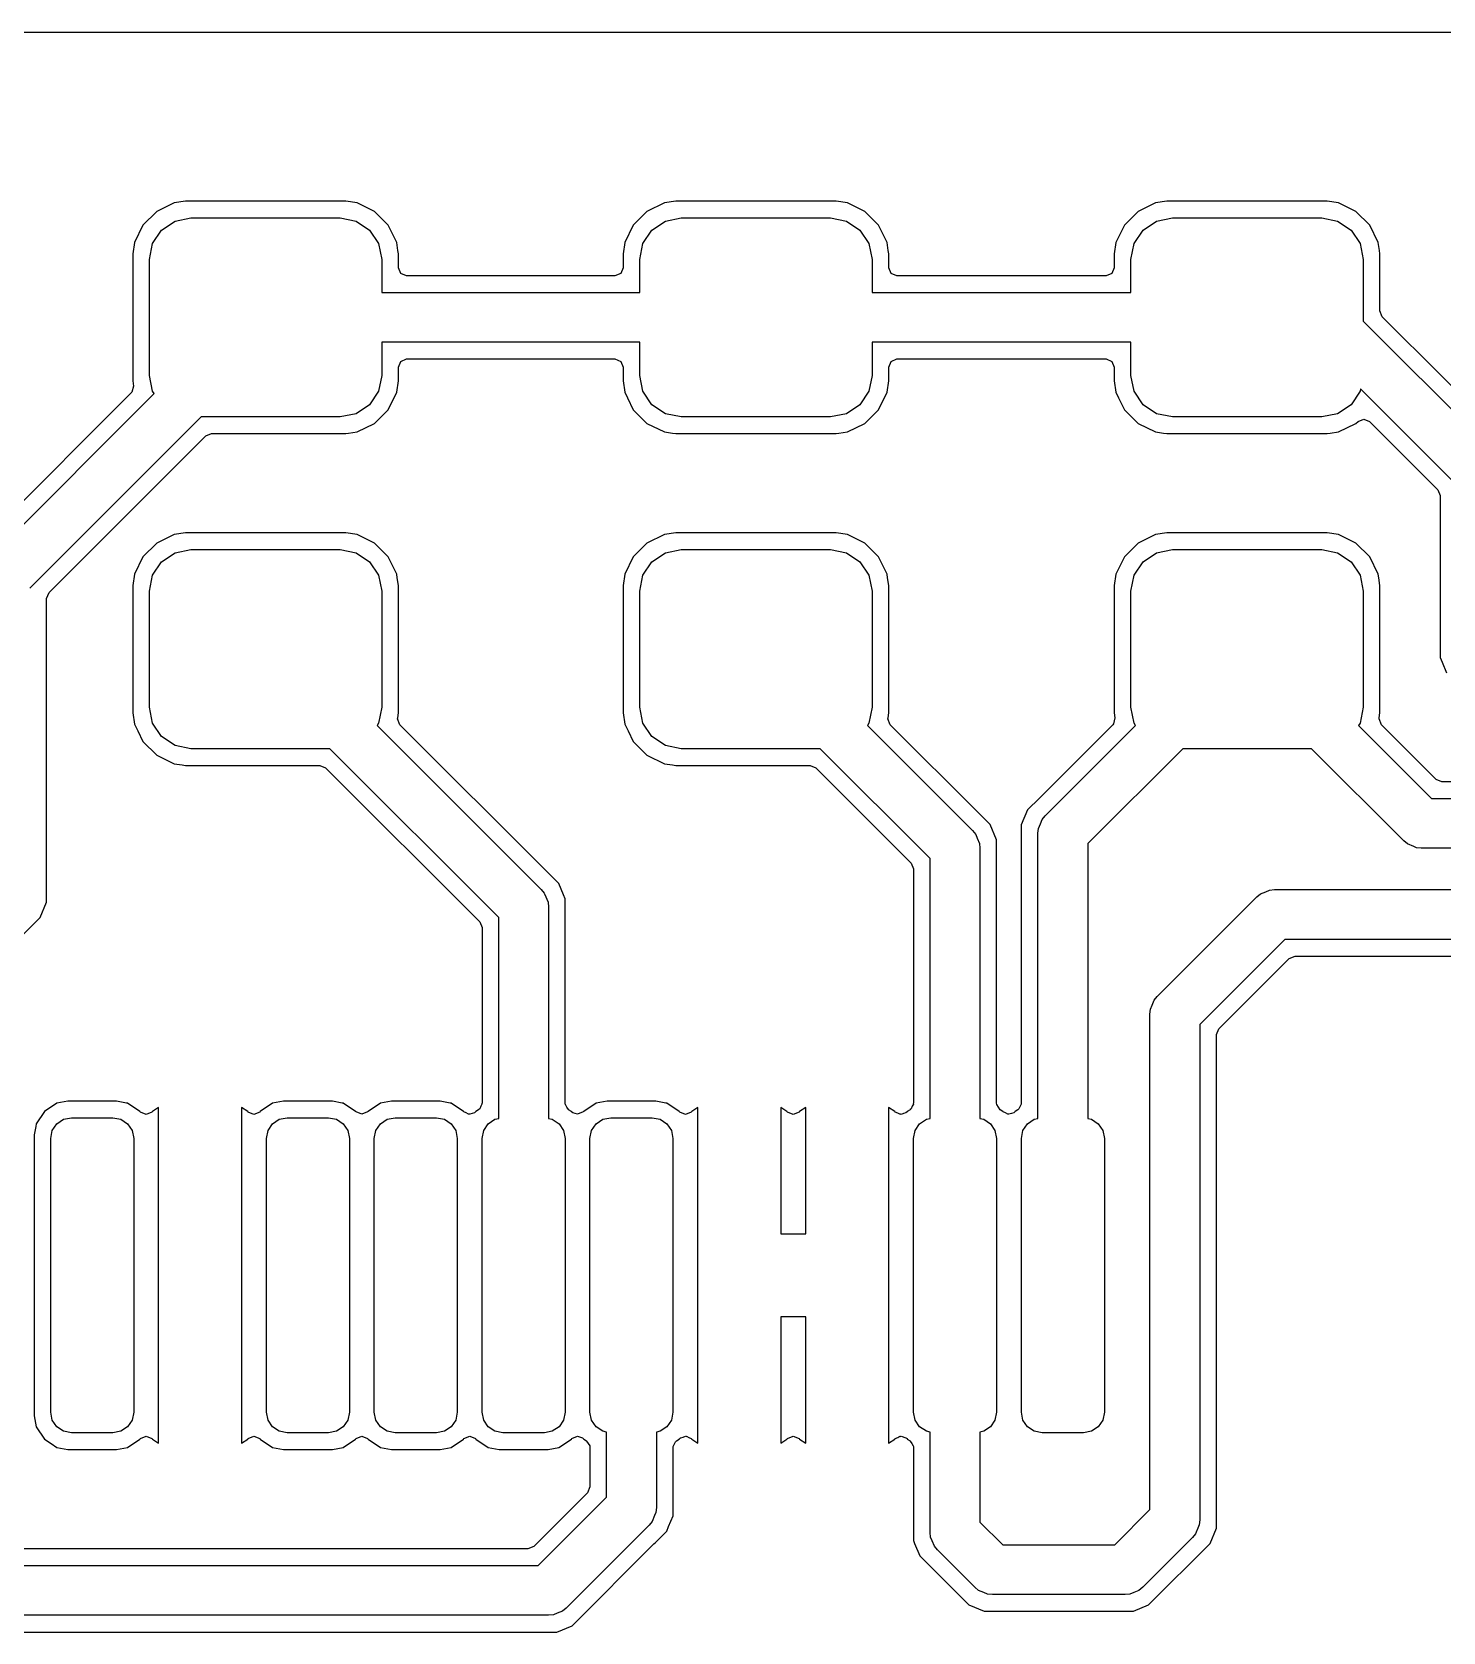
# Model space of a CAD drawing. Extents: x 187.8 to 254.2, y -114.9 to -82.7.
# Drawn here: x 200.91 to 209.42, y -92.33 to -82.68 of the extents above; entities that cross this region are included whole.
import ezdxf

# ---------------------------------------------------------------- set-up
doc = ezdxf.new("R2010")
doc.units = 0
doc.layers.add('BLACK', color=7, linetype='CONTINUOUS')

msp = doc.modelspace()

# ---------------------------------------------------------------- linework, layer by layer
at = {"layer": 'BLACK', "linetype": 'CONTINUOUS'}
for p, q in [((197.470637, -82.680796), (213.075352, -82.679298)), ((201.768603, -83.709428), (201.663519, -83.760801)), ((201.768605, -83.709427), (201.768603, -83.709428)), ((201.836738, -83.6995), (201.768605, -83.709427)), ((201.83674, -83.6995), (201.836738, -83.6995)), ((202.80326, -83.6995), (201.83674, -83.6995)), ((202.803262, -83.6995), (202.80326, -83.6995)), ((202.871394, -83.709427), (202.803262, -83.6995)), ((202.871396, -83.709428), (202.871394, -83.709427)), ((202.923938, -83.735114), (202.871396, -83.709428)), ((204.723603, -83.709428), (204.618519, -83.760801)), ((204.723605, -83.709427), (204.723603, -83.709428)), ((204.791738, -83.6995), (204.723605, -83.709427)), ((204.79174, -83.6995), (204.791738, -83.6995)), ((205.75826, -83.6995), (204.79174, -83.6995)), ((205.758262, -83.6995), (205.75826, -83.6995)), ((205.826394, -83.709427), (205.758262, -83.6995)), ((205.826396, -83.709428), (205.826394, -83.709427)), ((205.878938, -83.735114), (205.826396, -83.709428)), ((207.683603, -83.709428), (207.578519, -83.760801)), ((207.683605, -83.709427), (207.683603, -83.709428)), ((207.751738, -83.6995), (207.683605, -83.709427)), ((207.75174, -83.6995), (207.751738, -83.6995)), ((208.71826, -83.6995), (207.75174, -83.6995)), ((208.718262, -83.6995), (208.71826, -83.6995)), ((208.786394, -83.709427), (208.718262, -83.6995)), ((208.786396, -83.709428), (208.786394, -83.709427)), ((208.838938, -83.735114), (208.786396, -83.709428)), ((201.663515, -83.760803), (201.580803, -83.843515)), ((201.663519, -83.760801), (201.663515, -83.760803)), ((201.693223, -83.873223), (201.774329, -83.81903)), ((201.774329, -83.81903), (201.87, -83.8)), ((201.87, -83.8), (202.77, -83.8)), ((202.77, -83.8), (202.865671, -83.81903)), ((202.865671, -83.81903), (202.946777, -83.873223)), ((202.976483, -83.760802), (202.923938, -83.735114)), ((203.059198, -83.843517), (202.976483, -83.760802)), ((204.618515, -83.760803), (204.535803, -83.843515)), ((204.618519, -83.760801), (204.618515, -83.760803)), ((204.648223, -83.873223), (204.729329, -83.81903)), ((204.729329, -83.81903), (204.825, -83.8)), ((204.825, -83.8), (205.725, -83.8)), ((205.725, -83.8), (205.820671, -83.81903)), ((205.820671, -83.81903), (205.901777, -83.873223)), ((205.931483, -83.760802), (205.878938, -83.735114)), ((206.014198, -83.843517), (205.931483, -83.760802)), ((207.578515, -83.760803), (207.495803, -83.843515)), ((207.578519, -83.760801), (207.578515, -83.760803)), ((207.608223, -83.873223), (207.689329, -83.81903)), ((207.689329, -83.81903), (207.785, -83.8)), ((207.785, -83.8), (208.685, -83.8)), ((208.685, -83.8), (208.780671, -83.81903)), ((208.780671, -83.81903), (208.861777, -83.873223)), ((208.891483, -83.760802), (208.838938, -83.735114)), ((208.974198, -83.843517), (208.891483, -83.760802)), ((201.580801, -83.843519), (201.529428, -83.948603)), ((201.580803, -83.843515), (201.580801, -83.843519)), ((201.63903, -83.954329), (201.693223, -83.873223)), ((202.946777, -83.873223), (203.00097, -83.954329)), ((203.110573, -83.948607), (203.059198, -83.843517)), ((204.535801, -83.843519), (204.484428, -83.948603)), ((204.535803, -83.843515), (204.535801, -83.843519)), ((204.59403, -83.954329), (204.648223, -83.873223)), ((205.901777, -83.873223), (205.95597, -83.954329)), ((206.065573, -83.948607), (206.014198, -83.843517)), ((207.495801, -83.843519), (207.444428, -83.948603)), ((207.495803, -83.843515), (207.495801, -83.843519)), ((207.55403, -83.954329), (207.608223, -83.873223)), ((208.861777, -83.873223), (208.91597, -83.954329)), ((209.025573, -83.948607), (208.974198, -83.843517)), ((201.529427, -83.948605), (201.5195, -84.016738)), ((201.5195, -84.016738), (201.5195, -84.783262)), ((201.529428, -83.948603), (201.529427, -83.948605)), ((201.62, -84.05), (201.63903, -83.954329)), ((203.00097, -83.954329), (203.02, -84.05)), ((203.117606, -83.996884), (203.110573, -83.948607)), ((203.1205, -84.016738), (203.117606, -83.996884)), ((203.1205, -84.1005), (203.1205, -84.016738)), ((204.484427, -83.948605), (204.4745, -84.016738)), ((204.4745, -84.016738), (204.4745, -84.1005)), ((204.484428, -83.948603), (204.484427, -83.948605)), ((204.575, -84.05), (204.59403, -83.954329)), ((205.95597, -83.954329), (205.975, -84.05)), ((206.072606, -83.996884), (206.065573, -83.948607)), ((206.0755, -84.016738), (206.072606, -83.996884)), ((206.0755, -84.1005), (206.0755, -84.016738)), ((207.444427, -83.948605), (207.4345, -84.016738)), ((207.4345, -84.016738), (207.4345, -84.1005)), ((207.444428, -83.948603), (207.444427, -83.948605)), ((207.535, -84.05), (207.55403, -83.954329)), ((208.91597, -83.954329), (208.935, -84.05)), ((209.032606, -83.996884), (209.025573, -83.948607)), ((209.0355, -84.016738), (209.032606, -83.996884)), ((209.0355, -84.360943), (209.0355, -84.016738)), ((201.62, -84.75), (201.62, -84.05)), ((203.02, -84.05), (203.02, -84.25)), ((203.134852, -84.135148), (203.1205, -84.1005)), ((204.4745, -84.1005), (204.460148, -84.135148)), ((204.575, -84.25), (204.575, -84.05)), ((205.975, -84.05), (205.975, -84.25)), ((206.089852, -84.135148), (206.0755, -84.1005)), ((207.4345, -84.1005), (207.420148, -84.135148)), ((207.535, -84.25), (207.535, -84.05)), ((208.935, -84.05), (208.935, -84.422868)), ((203.1695, -84.1495), (203.134852, -84.135148)), ((204.4255, -84.1495), (203.1695, -84.1495)), ((204.460148, -84.135148), (204.4255, -84.1495)), ((206.1245, -84.1495), (206.089852, -84.135148)), ((207.3855, -84.1495), (206.1245, -84.1495)), ((207.420148, -84.135148), (207.3855, -84.1495)), ((203.02, -84.25), (204.575, -84.25)), ((205.975, -84.25), (207.535, -84.25)), ((209.049852, -84.395591), (209.0355, -84.360943)), ((209.413018, -84.758758), (209.049852, -84.395591)), ((208.935, -84.422868), (209.756066, -85.243934)), ((204.575, -84.55), (203.02, -84.55)), ((203.02, -84.55), (203.02, -84.75)), ((204.575, -84.75), (204.575, -84.55)), ((207.535, -84.55), (205.975, -84.55)), ((205.975, -84.55), (205.975, -84.75)), ((207.535, -84.75), (207.535, -84.55)), ((203.1205, -84.6995), (203.134852, -84.664852)), ((203.134852, -84.664852), (203.1695, -84.6505)), ((203.1695, -84.6505), (204.4255, -84.6505)), ((204.4255, -84.6505), (204.460148, -84.664852)), ((204.460148, -84.664852), (204.4745, -84.6995)), ((206.0755, -84.6995), (206.089852, -84.664852)), ((206.089852, -84.664852), (206.1245, -84.6505)), ((206.1245, -84.6505), (207.3855, -84.6505)), ((207.3855, -84.6505), (207.420148, -84.664852)), ((207.420148, -84.664852), (207.4345, -84.6995)), ((201.5195, -84.783262), (201.523964, -84.8139)), ((201.63903, -84.845671), (201.62, -84.75)), ((203.02, -84.75), (203.00097, -84.845671)), ((203.110573, -84.851393), (203.1205, -84.78326)), ((203.1205, -84.78326), (203.1205, -84.6995)), ((204.4745, -84.6995), (204.4745, -84.783261)), ((204.4745, -84.783261), (204.484427, -84.851394)), ((204.59403, -84.845671), (204.575, -84.75)), ((205.975, -84.75), (205.95597, -84.845671)), ((206.065573, -84.851393), (206.0755, -84.78326)), ((206.0755, -84.78326), (206.0755, -84.6995)), ((207.4345, -84.6995), (207.4345, -84.783261)), ((207.4345, -84.783261), (207.444427, -84.851394)), ((207.55403, -84.845671), (207.535, -84.75)), ((209.519414, -84.865154), (209.413018, -84.758758)), ((201.510124, -84.855613), (200.608103, -85.757636)), ((200.643934, -85.863934), (201.648309, -84.859558)), ((201.514758, -84.850256), (201.510124, -84.855613)), ((201.523964, -84.8139), (201.514758, -84.850256)), ((201.648309, -84.859558), (201.63903, -84.845671)), ((203.00097, -84.845671), (202.946777, -84.926777)), ((203.059198, -84.956483), (203.110573, -84.851393)), ((204.484427, -84.851394), (204.484428, -84.851396)), ((204.484428, -84.851396), (204.50085, -84.884988)), ((204.50085, -84.884988), (204.535802, -84.956483)), ((204.648223, -84.926777), (204.59403, -84.845671)), ((205.95597, -84.845671), (205.901777, -84.926777)), ((206.014198, -84.956483), (206.065573, -84.851393)), ((207.444427, -84.851394), (207.444428, -84.851396)), ((207.444428, -84.851396), (207.46085, -84.884988)), ((207.46085, -84.884988), (207.495802, -84.956483)), ((207.608223, -84.926777), (207.55403, -84.845671)), ((208.91597, -84.845671), (208.861777, -84.926777)), ((208.918884, -84.831016), (208.91597, -84.845671)), ((209.5, -85.412132), (208.918884, -84.831016)), ((202.865671, -84.98097), (202.77, -85)), ((202.946777, -84.926777), (202.865671, -84.98097)), ((202.976483, -85.039198), (203.059198, -84.956483)), ((204.535802, -84.956483), (204.618517, -85.039198)), ((204.729329, -84.98097), (204.648223, -84.926777)), ((204.825, -85), (204.729329, -84.98097)), ((205.820671, -84.98097), (205.725, -85)), ((205.901777, -84.926777), (205.820671, -84.98097)), ((205.931483, -85.039198), (206.014198, -84.956483)), ((207.495802, -84.956483), (207.578517, -85.039198)), ((207.689329, -84.98097), (207.608223, -84.926777)), ((207.785, -85), (207.689329, -84.98097)), ((208.780671, -84.98097), (208.685, -85)), ((208.861777, -84.926777), (208.780671, -84.98097)), ((201.932132, -85), (200.9, -86.032132)), ((202.77, -85), (201.932132, -85)), ((202.871393, -85.090573), (202.976483, -85.039198)), ((204.618517, -85.039198), (204.723607, -85.090573)), ((205.725, -85), (204.825, -85)), ((205.826393, -85.090573), (205.931483, -85.039198)), ((207.578517, -85.039198), (207.683607, -85.090573)), ((208.685, -85), (207.785, -85)), ((208.786393, -85.090573), (208.891483, -85.039198)), ((208.891483, -85.039198), (208.903562, -85.027118)), ((208.903562, -85.027118), (208.938208, -85.012766)), ((208.938208, -85.012766), (208.972857, -85.027117)), ((208.972857, -85.027117), (209.385148, -85.439408)), ((201.014852, -86.059409), (201.959409, -85.114852)), ((201.959409, -85.114852), (201.994057, -85.1005)), ((201.994057, -85.1005), (202.803262, -85.1005)), ((202.803262, -85.1005), (202.82059, -85.097974)), ((202.82059, -85.097974), (202.871393, -85.090573)), ((204.723607, -85.090573), (204.771884, -85.097606)), ((204.771884, -85.097606), (204.791738, -85.1005)), ((204.791738, -85.1005), (204.79174, -85.1005)), ((204.79174, -85.1005), (205.758262, -85.1005)), ((205.758262, -85.1005), (205.77559, -85.097974)), ((205.77559, -85.097974), (205.826393, -85.090573)), ((207.683607, -85.090573), (207.731884, -85.097606)), ((207.731884, -85.097606), (207.751738, -85.1005)), ((207.751738, -85.1005), (207.75174, -85.1005)), ((207.75174, -85.1005), (208.718262, -85.1005)), ((208.718262, -85.1005), (208.73559, -85.097974)), ((208.73559, -85.097974), (208.786393, -85.090573)), ((209.385148, -85.439408), (209.3995, -85.474056)), ((209.3995, -85.474056), (209.3995, -86.449829)), ((201.768603, -85.709428), (201.663519, -85.760801)), ((201.768605, -85.709427), (201.768603, -85.709428)), ((201.836738, -85.6995), (201.768605, -85.709427)), ((201.83674, -85.6995), (201.836738, -85.6995)), ((202.80326, -85.6995), (201.83674, -85.6995)), ((202.803262, -85.6995), (202.80326, -85.6995)), ((202.871394, -85.709427), (202.803262, -85.6995)), ((202.871396, -85.709428), (202.871394, -85.709427)), ((202.923938, -85.735114), (202.871396, -85.709428)), ((202.976483, -85.760802), (202.923938, -85.735114)), ((204.723603, -85.709428), (204.618519, -85.760801)), ((204.723605, -85.709427), (204.723603, -85.709428)), ((204.791738, -85.6995), (204.723605, -85.709427)), ((204.79174, -85.6995), (204.791738, -85.6995)), ((205.75826, -85.6995), (204.79174, -85.6995)), ((205.758262, -85.6995), (205.75826, -85.6995)), ((205.826394, -85.709427), (205.758262, -85.6995)), ((205.826396, -85.709428), (205.826394, -85.709427)), ((205.878938, -85.735114), (205.826396, -85.709428)), ((205.931483, -85.760802), (205.878938, -85.735114)), ((207.683603, -85.709428), (207.578519, -85.760801)), ((207.683605, -85.709427), (207.683603, -85.709428)), ((207.751738, -85.6995), (207.683605, -85.709427)), ((207.75174, -85.6995), (207.751738, -85.6995)), ((208.71826, -85.6995), (207.75174, -85.6995)), ((208.718262, -85.6995), (208.71826, -85.6995)), ((208.786394, -85.709427), (208.718262, -85.6995)), ((208.786396, -85.709428), (208.786394, -85.709427)), ((208.838938, -85.735114), (208.786396, -85.709428)), ((208.891483, -85.760802), (208.838938, -85.735114)), ((201.580801, -85.843519), (201.529428, -85.948603)), ((201.580803, -85.843515), (201.580801, -85.843519)), ((201.663515, -85.760803), (201.580803, -85.843515)), ((201.663519, -85.760801), (201.663515, -85.760803)), ((201.693223, -85.873223), (201.774329, -85.81903)), ((201.774329, -85.81903), (201.87, -85.8)), ((201.87, -85.8), (202.77, -85.8)), ((202.77, -85.8), (202.865671, -85.81903)), ((202.865671, -85.81903), (202.946777, -85.873223)), ((203.059198, -85.843517), (202.976483, -85.760802)), ((203.110573, -85.948607), (203.059198, -85.843517)), ((204.535801, -85.843519), (204.484428, -85.948603)), ((204.535803, -85.843515), (204.535801, -85.843519)), ((204.618515, -85.760803), (204.535803, -85.843515)), ((204.618519, -85.760801), (204.618515, -85.760803)), ((204.648223, -85.873223), (204.729329, -85.81903)), ((204.729329, -85.81903), (204.825, -85.8)), ((204.825, -85.8), (205.725, -85.8)), ((205.725, -85.8), (205.820671, -85.81903)), ((205.820671, -85.81903), (205.901777, -85.873223)), ((206.014198, -85.843517), (205.931483, -85.760802)), ((206.065573, -85.948607), (206.014198, -85.843517)), ((207.495801, -85.843519), (207.444428, -85.948603)), ((207.495803, -85.843515), (207.495801, -85.843519)), ((207.578515, -85.760803), (207.495803, -85.843515)), ((207.578519, -85.760801), (207.578515, -85.760803)), ((207.608223, -85.873223), (207.689329, -85.81903)), ((207.689329, -85.81903), (207.785, -85.8)), ((207.785, -85.8), (208.685, -85.8)), ((208.685, -85.8), (208.780671, -85.81903)), ((208.780671, -85.81903), (208.861777, -85.873223)), ((208.974198, -85.843517), (208.891483, -85.760802)), ((209.025573, -85.948607), (208.974198, -85.843517)), ((201.63903, -85.954329), (201.693223, -85.873223)), ((202.946777, -85.873223), (203.00097, -85.954329)), ((204.59403, -85.954329), (204.648223, -85.873223)), ((205.901777, -85.873223), (205.95597, -85.954329)), ((207.55403, -85.954329), (207.608223, -85.873223)), ((208.861777, -85.873223), (208.91597, -85.954329)), ((201.529427, -85.948605), (201.5195, -86.016738)), ((201.5195, -86.016738), (201.5195, -86.783261)), ((201.529428, -85.948603), (201.529427, -85.948605)), ((201.62, -86.05), (201.63903, -85.954329)), ((203.00097, -85.954329), (203.02, -86.05)), ((203.113573, -85.969197), (203.110573, -85.948607)), ((203.1205, -86.016738), (203.113573, -85.969197)), ((203.1205, -86.783261), (203.1205, -86.016738)), ((204.484427, -85.948605), (204.4745, -86.016738)), ((204.4745, -86.016738), (204.4745, -86.783261)), ((204.484428, -85.948603), (204.484427, -85.948605)), ((204.575, -86.05), (204.59403, -85.954329)), ((205.95597, -85.954329), (205.975, -86.05)), ((206.068573, -85.969197), (206.065573, -85.948607)), ((206.0755, -86.016738), (206.068573, -85.969197)), ((206.0755, -86.783261), (206.0755, -86.016738)), ((207.444427, -85.948605), (207.4345, -86.016738)), ((207.4345, -86.016738), (207.4345, -86.783262)), ((207.444428, -85.948603), (207.444427, -85.948605)), ((207.535, -86.05), (207.55403, -85.954329)), ((208.91597, -85.954329), (208.935, -86.05)), ((209.028573, -85.969197), (209.025573, -85.948607)), ((209.0355, -86.016738), (209.028573, -85.969197)), ((209.0355, -86.783261), (209.0355, -86.016738)), ((201.0005, -86.094057), (201.014852, -86.059409)), ((201.0005, -87.825173), (201.0005, -86.094057)), ((201.62, -86.75), (201.62, -86.05)), ((203.02, -86.05), (203.02, -86.75)), ((204.575, -86.75), (204.575, -86.05)), ((205.975, -86.05), (205.975, -86.75)), ((207.535, -86.75), (207.535, -86.05)), ((208.935, -86.05), (208.935, -86.75)), ((209.3995, -86.449829), (209.411054, -86.477723)), ((209.411054, -86.477723), (209.437636, -86.541897)), ((201.5195, -86.783261), (201.529427, -86.851394)), ((201.63903, -86.845671), (201.62, -86.75)), ((203.02, -86.75), (203.00097, -86.845671)), ((203.115523, -86.820966), (203.116035, -86.8139)), ((203.116035, -86.8139), (203.1205, -86.783261)), ((204.4745, -86.783261), (204.484427, -86.851394)), ((204.59403, -86.845671), (204.575, -86.75)), ((205.975, -86.75), (205.95597, -86.845671)), ((206.070523, -86.820966), (206.071035, -86.8139)), ((206.071035, -86.8139), (206.0755, -86.783261)), ((207.438964, -86.8139), (207.429758, -86.850256)), ((207.4345, -86.783262), (207.438964, -86.8139)), ((207.55403, -86.845671), (207.535, -86.75)), ((208.935, -86.75), (208.91597, -86.845671)), ((209.030523, -86.820966), (209.031035, -86.8139)), ((209.031035, -86.8139), (209.0355, -86.783261)), ((201.529427, -86.851394), (201.529428, -86.851396)), ((201.529428, -86.851396), (201.549229, -86.891899)), ((201.549229, -86.891899), (201.580802, -86.956483)), ((201.693223, -86.926777), (201.63903, -86.845671)), ((203.00097, -86.845671), (202.99169, -86.859558)), ((202.99169, -86.859558), (203.981066, -87.848934)), ((203.129875, -86.855614), (203.115523, -86.820966)), ((204.016897, -87.742636), (203.129875, -86.855614)), ((204.484427, -86.851394), (204.484428, -86.851396)), ((204.484428, -86.851396), (204.504229, -86.891899)), ((204.504229, -86.891899), (204.535802, -86.956483)), ((204.648223, -86.926777), (204.59403, -86.845671)), ((205.95597, -86.845671), (205.94669, -86.859558)), ((205.94669, -86.859558), (206.581066, -87.493934)), ((206.084875, -86.855614), (206.070523, -86.820966)), ((206.616897, -87.387636), (206.084875, -86.855614)), ((207.425124, -86.855613), (206.983103, -87.297636)), ((207.018934, -87.403934), (207.563309, -86.859558)), ((207.429758, -86.850256), (207.425124, -86.855613)), ((207.563309, -86.859558), (207.55403, -86.845671)), ((208.91597, -86.845671), (208.90669, -86.859558)), ((208.90669, -86.859558), (209.347132, -87.3)), ((209.044875, -86.855614), (209.030523, -86.820966)), ((209.374409, -87.185148), (209.044875, -86.855614)), ((201.580802, -86.956483), (201.663517, -87.039198)), ((201.774329, -86.98097), (201.693223, -86.926777)), ((201.87, -87), (201.774329, -86.98097)), ((202.707868, -87), (201.87, -87)), ((203.725, -88.017132), (202.707868, -87)), ((204.535802, -86.956483), (204.618517, -87.039198)), ((204.729329, -86.98097), (204.648223, -86.926777)), ((204.825, -87), (204.729329, -86.98097)), ((205.662868, -87), (204.825, -87)), ((206.325, -87.662132), (205.662868, -87)), ((207.847132, -87), (207.275, -87.572132)), ((208.622868, -87), (207.847132, -87)), ((209.178934, -87.556066), (208.622868, -87)), ((201.663517, -87.039198), (201.768607, -87.090573)), ((201.768607, -87.090573), (201.816884, -87.097606)), ((201.816884, -87.097606), (201.836738, -87.1005)), ((201.836738, -87.1005), (201.83674, -87.1005)), ((201.83674, -87.1005), (202.645943, -87.1005)), ((202.645943, -87.1005), (202.680591, -87.114852)), ((204.618517, -87.039198), (204.723607, -87.090573)), ((204.723607, -87.090573), (204.771884, -87.097606)), ((204.771884, -87.097606), (204.791738, -87.1005)), ((204.791738, -87.1005), (204.79174, -87.1005)), ((204.79174, -87.1005), (205.600943, -87.1005)), ((205.600943, -87.1005), (205.635591, -87.114852)), ((202.680591, -87.114852), (203.610148, -88.044409)), ((205.635591, -87.114852), (206.210148, -87.689409)), ((209.409057, -87.1995), (209.374409, -87.185148)), ((213.799828, -87.1995), (209.409057, -87.1995)), ((206.983103, -87.297636), (206.912637, -87.3681)), ((206.687362, -87.4581), (206.616897, -87.387636)), ((206.912637, -87.368101), (206.8745, -87.46017)), ((206.912637, -87.3681), (206.912637, -87.368101)), ((209.347132, -87.3), (213.75, -87.3)), ((206.687362, -87.458101), (206.687362, -87.4581)), ((206.687364, -87.458103), (206.687362, -87.458101)), ((206.725499, -87.55017), (206.687364, -87.458103)), ((206.8745, -87.46017), (206.8745, -89.136457)), ((206.975, -87.51), (206.977882, -87.480736)), ((206.977882, -87.480736), (206.98942, -87.452882)), ((206.98942, -87.452882), (207.000279, -87.426665)), ((207.000279, -87.426665), (207.018934, -87.403934)), ((206.581066, -87.493934), (206.599721, -87.516664)), ((206.599721, -87.516664), (206.609081, -87.539263)), ((206.609081, -87.539263), (206.622118, -87.570736)), ((206.622118, -87.570736), (206.625, -87.6)), ((206.7255, -87.550174), (206.725499, -87.55017)), ((206.7255, -89.136457), (206.7255, -87.550174)), ((206.975, -89.229972), (206.975, -87.51)), ((207.275, -87.572132), (207.275, -89.229972)), ((209.201664, -87.574721), (209.178934, -87.556066)), ((209.239899, -87.590557), (209.201664, -87.574721)), ((206.325, -89.229972), (206.325, -87.662132)), ((206.625, -87.6), (206.625, -89.229972)), ((209.255736, -87.597118), (209.239899, -87.590557)), ((209.285, -87.6), (209.255736, -87.597118)), ((213.687868, -87.6), (209.285, -87.6)), ((204.087362, -87.8131), (204.016897, -87.742636)), ((206.210148, -87.689409), (206.2245, -87.724057)), ((206.2245, -87.724057), (206.2245, -89.136457)), ((201.0005, -87.924828), (201.0005, -87.825173)), ((203.981066, -87.848934), (203.999721, -87.871665)), ((203.999721, -87.871665), (204.001218, -87.87528)), ((204.001218, -87.87528), (204.022118, -87.925736)), ((204.087362, -87.813101), (204.087362, -87.8131)), ((204.087364, -87.813103), (204.087362, -87.813101)), ((204.11573, -87.881586), (204.087364, -87.813103)), ((208.293934, -87.893934), (208.316665, -87.875279)), ((208.316665, -87.875279), (208.348339, -87.862159)), ((208.348339, -87.862159), (208.370736, -87.852882)), ((208.370736, -87.852882), (208.4, -87.85)), ((208.4, -87.85), (213.05, -87.85)), ((200.962364, -88.016897), (201.0005, -87.924828)), ((204.022118, -87.925736), (204.025, -87.955)), ((204.025, -87.955), (204.025, -89.229972)), ((204.125499, -87.90517), (204.11573, -87.881586)), ((204.1255, -87.905174), (204.125499, -87.90517)), ((204.1255, -89.136457), (204.1255, -87.905174)), ((207.693934, -88.493934), (208.293934, -87.893934)), ((199.688527, -89.290734), (200.962362, -88.016899)), ((200.962362, -88.016898), (200.962364, -88.016897)), ((200.962362, -88.016899), (200.962362, -88.016898)), ((203.610148, -88.044409), (203.6245, -88.079057)), ((203.725, -89.229972), (203.725, -88.017132)), ((203.6245, -88.079057), (203.6245, -89.136457)), ((208.462132, -88.15), (207.95, -88.662132)), ((212.987868, -88.15), (208.462132, -88.15)), ((208.489409, -88.264852), (208.524057, -88.2505)), ((208.524057, -88.2505), (212.925943, -88.2505)), ((208.064852, -88.689409), (208.489409, -88.264852)), ((207.652882, -88.570736), (207.662665, -88.547118)), ((207.662665, -88.547118), (207.675279, -88.516665)), ((207.675279, -88.516665), (207.693934, -88.493934)), ((207.65, -88.6), (207.652882, -88.570736)), ((207.65, -91.587868), (207.65, -88.6)), ((207.95, -88.662132), (207.95, -91.65)), ((208.0505, -88.724057), (208.064852, -88.689409)), ((208.0505, -88.809154), (208.0505, -88.724057)), ((208.0505, -90.378845), (208.0505, -88.809154)), ((201.127791, -89.1245), (201.062013, -89.137583)), ((201.422207, -89.1245), (201.127791, -89.1245)), ((201.422211, -89.1245), (201.422207, -89.1245)), ((201.482325, -89.136457), (201.422211, -89.1245)), ((202.427791, -89.1245), (202.362013, -89.137583)), ((202.722207, -89.1245), (202.427791, -89.1245)), ((202.722211, -89.1245), (202.722207, -89.1245)), ((202.782325, -89.136457), (202.722211, -89.1245)), ((203.077791, -89.1245), (203.012013, -89.137583)), ((203.372207, -89.1245), (203.077791, -89.1245)), ((203.372211, -89.1245), (203.372207, -89.1245)), ((203.432325, -89.136457), (203.372211, -89.1245)), ((204.377791, -89.1245), (204.312013, -89.137583)), ((204.672207, -89.1245), (204.377791, -89.1245)), ((204.672211, -89.1245), (204.672207, -89.1245)), ((204.732325, -89.136457), (204.672211, -89.1245)), ((200.987422, -89.187422), (200.937583, -89.262013)), ((201.062013, -89.137583), (200.987422, -89.187422)), ((201.102165, -89.234515), (201.15, -89.225)), ((201.15, -89.225), (201.4, -89.225)), ((201.4, -89.225), (201.447835, -89.234515)), ((201.487986, -89.137583), (201.482325, -89.136457)), ((201.562578, -89.187423), (201.487986, -89.137583)), ((201.565713, -89.190558), (201.562578, -89.187423)), ((201.600361, -89.20491), (201.565713, -89.190558)), ((201.635009, -89.190558), (201.600361, -89.20491)), ((201.637782, -89.187784), (201.635009, -89.190558)), ((201.674999, -89.162917), (201.637782, -89.187784)), ((201.675, -89.162917), (201.674999, -89.162917)), ((201.675, -91.187082), (201.675, -89.162917)), ((202.212217, -89.187784), (202.175, -89.162917)), ((202.175, -89.162917), (202.175, -91.187082)), ((202.214991, -89.190558), (202.212217, -89.187784)), ((202.249639, -89.20491), (202.214991, -89.190558)), ((202.284287, -89.190558), (202.249639, -89.20491)), ((202.287421, -89.187423), (202.284287, -89.190558)), ((202.362013, -89.137583), (202.287421, -89.187423)), ((202.402165, -89.234515), (202.45, -89.225)), ((202.45, -89.225), (202.7, -89.225)), ((202.7, -89.225), (202.747835, -89.234515)), ((202.787986, -89.137583), (202.782325, -89.136457)), ((202.862578, -89.187423), (202.787986, -89.137583)), ((202.865352, -89.190197), (202.862578, -89.187423)), ((202.9, -89.204549), (202.865352, -89.190197)), ((202.934648, -89.190197), (202.9, -89.204549)), ((202.937421, -89.187423), (202.934648, -89.190197)), ((203.012013, -89.137583), (202.937421, -89.187423)), ((203.052165, -89.234515), (203.1, -89.225)), ((203.1, -89.225), (203.35, -89.225)), ((203.35, -89.225), (203.397835, -89.234515)), ((203.437986, -89.137583), (203.432325, -89.136457)), ((203.512578, -89.187423), (203.437986, -89.137583)), ((203.515352, -89.190197), (203.512578, -89.187423)), ((203.529687, -89.196135), (203.515352, -89.190197)), ((203.54303, -89.204051), (203.529687, -89.196135)), ((203.546596, -89.20314), (203.54303, -89.204051)), ((203.549996, -89.204549), (203.546596, -89.20314)), ((203.564332, -89.198611), (203.549996, -89.204549)), ((203.579368, -89.194773), (203.564332, -89.198611)), ((203.585659, -89.190062), (203.579368, -89.194773)), ((203.587423, -89.187423), (203.585659, -89.190062)), ((203.603809, -89.176473), (203.587423, -89.187423)), ((203.604868, -89.175681), (203.603809, -89.176473)), ((203.610148, -89.171105), (203.604868, -89.175681)), ((203.617027, -89.154497), (203.610148, -89.171105)), ((203.624002, -89.143427), (203.617027, -89.154497)), ((203.6245, -89.136457), (203.62309, -89.139858)), ((203.62309, -89.139858), (203.624002, -89.143427)), ((204.126133, -89.142894), (204.1255, -89.136457)), ((204.125998, -89.143426), (204.126133, -89.142894)), ((204.126223, -89.143806), (204.125998, -89.143426)), ((204.126441, -89.146014), (204.126223, -89.143806)), ((204.136185, -89.160598), (204.126441, -89.146014)), ((204.145132, -89.175681), (204.136185, -89.160598)), ((204.146189, -89.176472), (204.145132, -89.175681)), ((204.162577, -89.187423), (204.146189, -89.176472)), ((204.164341, -89.190063), (204.162577, -89.187423)), ((204.170631, -89.194773), (204.164341, -89.190063)), ((204.199995, -89.204549), (204.170631, -89.194773)), ((204.234644, -89.1902), (204.199995, -89.204549)), ((204.237419, -89.187425), (204.234644, -89.1902)), ((204.312013, -89.137583), (204.237419, -89.187425)), ((204.352165, -89.234515), (204.4, -89.225)), ((204.4, -89.225), (204.65, -89.225)), ((204.65, -89.225), (204.697835, -89.234515)), ((204.737986, -89.137583), (204.732325, -89.136457)), ((204.812578, -89.187423), (204.737986, -89.137583)), ((204.815713, -89.190558), (204.812578, -89.187423)), ((204.850361, -89.20491), (204.815713, -89.190558)), ((204.885009, -89.190558), (204.850361, -89.20491)), ((204.887782, -89.187784), (204.885009, -89.190558)), ((204.924999, -89.162917), (204.887782, -89.187784)), ((204.925, -89.162917), (204.924999, -89.162917)), ((204.925, -91.187082), (204.925, -89.162917)), ((205.462217, -89.187784), (205.425, -89.162917)), ((205.425, -89.162917), (205.425, -89.925)), ((205.465352, -89.190919), (205.462217, -89.187784)), ((205.5, -89.205271), (205.465352, -89.190919)), ((205.534648, -89.190919), (205.5, -89.205271)), ((205.537782, -89.187784), (205.534648, -89.190919)), ((205.574999, -89.162917), (205.537782, -89.187784)), ((205.575, -89.162917), (205.574999, -89.162917)), ((205.575, -89.925), (205.575, -89.162917)), ((206.112216, -89.187783), (206.075, -89.162917)), ((206.075, -89.162917), (206.075, -91.187082)), ((206.114987, -89.190555), (206.112216, -89.187783)), ((206.12937, -89.196514), (206.114987, -89.190555)), ((206.142776, -89.204427), (206.12937, -89.196514)), ((206.146283, -89.203523), (206.142776, -89.204427)), ((206.149631, -89.20491), (206.146283, -89.203523)), ((206.164017, -89.198953), (206.149631, -89.20491)), ((206.179093, -89.195069), (206.164017, -89.198953)), ((206.185568, -89.190197), (206.179093, -89.195069)), ((206.187423, -89.187423), (206.185568, -89.190197)), ((206.203858, -89.17644), (206.187423, -89.187423)), ((206.204955, -89.175616), (206.203858, -89.17644)), ((206.210148, -89.171105), (206.204955, -89.175616)), ((206.217096, -89.154331), (206.210148, -89.171105)), ((206.224017, -89.143319), (206.217096, -89.154331)), ((206.2245, -89.136457), (206.223112, -89.139807)), ((206.223112, -89.139807), (206.224017, -89.143319)), ((206.726441, -89.146014), (206.7255, -89.136457)), ((206.747275, -89.177198), (206.726441, -89.146014)), ((206.762577, -89.187423), (206.747275, -89.177198)), ((206.762578, -89.187424), (206.762577, -89.187423)), ((206.76258, -89.187426), (206.762578, -89.187424)), ((206.765355, -89.1902), (206.76258, -89.187426)), ((206.779692, -89.196139), (206.765355, -89.1902)), ((206.79303, -89.204051), (206.779692, -89.196139)), ((206.796595, -89.20314), (206.79303, -89.204051)), ((206.799996, -89.204549), (206.796595, -89.20314)), ((206.814332, -89.198611), (206.799996, -89.204549)), ((206.829368, -89.194773), (206.814332, -89.198611)), ((206.835659, -89.190062), (206.829368, -89.194773)), ((206.837423, -89.187423), (206.835659, -89.190062)), ((206.853809, -89.176473), (206.837423, -89.187423)), ((206.854868, -89.175681), (206.853809, -89.176473)), ((206.860148, -89.171105), (206.854868, -89.175681)), ((206.867027, -89.154497), (206.860148, -89.171105)), ((206.874002, -89.143427), (206.867027, -89.154497)), ((206.8745, -89.136457), (206.87309, -89.139858)), ((206.87309, -89.139858), (206.874002, -89.143427)), ((200.934312, -89.278457), (200.9245, -89.327789)), ((200.937583, -89.262013), (200.934312, -89.278457)), ((201.025, -89.35), (201.034515, -89.302165)), ((201.034515, -89.302165), (201.061612, -89.261612)), ((201.061612, -89.261612), (201.102165, -89.234515)), ((201.447835, -89.234515), (201.488388, -89.261612)), ((201.488388, -89.261612), (201.515485, -89.302165)), ((201.515485, -89.302165), (201.525, -89.35)), ((202.325, -89.35), (202.334515, -89.302165)), ((202.334515, -89.302165), (202.361612, -89.261612)), ((202.361612, -89.261612), (202.402165, -89.234515)), ((202.747835, -89.234515), (202.788388, -89.261612)), ((202.788388, -89.261612), (202.815485, -89.302165)), ((202.815485, -89.302165), (202.825, -89.35)), ((202.975, -89.35), (202.984515, -89.302165)), ((202.984515, -89.302165), (203.011612, -89.261612)), ((203.011612, -89.261612), (203.052165, -89.234515)), ((203.397835, -89.234515), (203.438388, -89.261612)), ((203.438388, -89.261612), (203.465485, -89.302165)), ((203.465485, -89.302165), (203.475, -89.35)), ((203.625, -89.35), (203.634515, -89.302165)), ((203.634515, -89.302165), (203.661612, -89.261612)), ((203.661612, -89.261612), (203.702165, -89.234515)), ((203.702165, -89.234515), (203.725, -89.229972)), ((204.025, -89.229972), (204.047835, -89.234515)), ((204.047835, -89.234515), (204.088388, -89.261612)), ((204.088388, -89.261612), (204.115485, -89.302165)), ((204.115485, -89.302165), (204.125, -89.35)), ((204.275, -89.35), (204.284515, -89.302165)), ((204.284515, -89.302165), (204.311612, -89.261612)), ((204.311612, -89.261612), (204.352165, -89.234515)), ((204.697835, -89.234515), (204.738388, -89.261612)), ((204.738388, -89.261612), (204.765485, -89.302165)), ((204.765485, -89.302165), (204.775, -89.35)), ((206.225, -89.35), (206.234515, -89.302165)), ((206.234515, -89.302165), (206.261612, -89.261612)), ((206.261612, -89.261612), (206.302165, -89.234515)), ((206.302165, -89.234515), (206.325, -89.229972)), ((206.625, -89.229972), (206.647835, -89.234515)), ((206.647835, -89.234515), (206.688388, -89.261612)), ((206.688388, -89.261612), (206.715485, -89.302165)), ((206.715485, -89.302165), (206.725, -89.35)), ((206.875, -89.35), (206.884515, -89.302165)), ((206.884515, -89.302165), (206.911612, -89.261612)), ((206.911612, -89.261612), (206.952165, -89.234515)), ((206.952165, -89.234515), (206.975, -89.229972)), ((207.275, -89.229972), (207.297835, -89.234515)), ((207.297835, -89.234515), (207.338388, -89.261612)), ((207.338388, -89.261612), (207.365485, -89.302165)), ((207.365485, -89.302165), (207.375, -89.35)), ((200.9245, -89.327789), (200.9245, -89.32779)), ((200.9245, -89.32779), (200.9245, -89.327792)), ((200.9245, -89.327792), (200.9245, -91.022208)), ((201.025, -91), (201.025, -89.35)), ((201.525, -89.35), (201.525, -91)), ((202.325, -91), (202.325, -89.35)), ((202.825, -89.35), (202.825, -91)), ((202.975, -91), (202.975, -89.35)), ((203.475, -89.35), (203.475, -91)), ((203.625, -91), (203.625, -89.35)), ((204.125, -89.35), (204.125, -91)), ((204.275, -91), (204.275, -89.35)), ((204.775, -89.35), (204.775, -91)), ((206.225, -91), (206.225, -89.35)), ((206.725, -89.35), (206.725, -91)), ((206.875, -91), (206.875, -89.35)), ((207.375, -89.35), (207.375, -91)), ((205.425, -89.925), (205.575, -89.925)), ((208.0505, -91.600172), (208.0505, -90.378845)), ((205.575, -90.425), (205.425, -90.425)), ((205.425, -90.425), (205.425, -91.187082)), ((205.575, -91.187082), (205.575, -90.425)), ((200.9245, -91.022208), (200.937583, -91.087986)), ((201.034515, -91.047835), (201.025, -91)), ((201.061612, -91.088388), (201.034515, -91.047835)), ((201.515485, -91.047835), (201.488388, -91.088388)), ((201.525, -91), (201.515485, -91.047835)), ((202.334515, -91.047835), (202.325, -91)), ((202.361612, -91.088388), (202.334515, -91.047835)), ((202.815485, -91.047835), (202.788388, -91.088388)), ((202.825, -91), (202.815485, -91.047835)), ((202.984515, -91.047835), (202.975, -91)), ((203.011612, -91.088388), (202.984515, -91.047835)), ((203.465485, -91.047835), (203.438388, -91.088388)), ((203.475, -91), (203.465485, -91.047835)), ((203.634515, -91.047835), (203.625, -91)), ((203.661612, -91.088388), (203.634515, -91.047835)), ((204.115485, -91.047835), (204.088388, -91.088388)), ((204.125, -91), (204.115485, -91.047835)), ((204.284515, -91.047835), (204.275, -91)), ((204.311612, -91.088388), (204.284515, -91.047835)), ((204.765485, -91.047835), (204.738388, -91.088388)), ((204.775, -91), (204.765485, -91.047835)), ((206.234515, -91.047835), (206.225, -91)), ((206.261612, -91.088388), (206.234515, -91.047835)), ((206.715485, -91.047835), (206.688388, -91.088388)), ((206.725, -91), (206.715485, -91.047835)), ((206.884515, -91.047835), (206.875, -91)), ((206.911612, -91.088388), (206.884515, -91.047835)), ((207.365485, -91.047835), (207.338388, -91.088388)), ((207.375, -91), (207.365485, -91.047835)), ((200.937583, -91.087986), (200.987422, -91.162577)), ((201.102165, -91.115485), (201.061612, -91.088388)), ((201.15, -91.125), (201.102165, -91.115485)), ((201.4, -91.125), (201.15, -91.125)), ((201.447835, -91.115485), (201.4, -91.125)), ((201.488388, -91.088388), (201.447835, -91.115485)), ((201.565706, -91.159446), (201.600353, -91.145089)), ((201.600353, -91.145089), (201.635003, -91.159435)), ((202.214987, -91.159444), (202.249634, -91.145089)), ((202.249634, -91.145089), (202.284283, -91.159438)), ((202.402165, -91.115485), (202.361612, -91.088388)), ((202.45, -91.125), (202.402165, -91.115485)), ((202.7, -91.125), (202.45, -91.125)), ((202.747835, -91.115485), (202.7, -91.125)), ((202.788388, -91.088388), (202.747835, -91.115485)), ((202.865352, -91.159803), (202.9, -91.145451)), ((202.9, -91.145451), (202.934648, -91.159803)), ((203.052165, -91.115485), (203.011612, -91.088388)), ((203.1, -91.125), (203.052165, -91.115485)), ((203.35, -91.125), (203.1, -91.125)), ((203.397835, -91.115485), (203.35, -91.125)), ((203.438388, -91.088388), (203.397835, -91.115485)), ((203.515352, -91.159803), (203.55, -91.145451)), ((203.55, -91.145451), (203.584648, -91.159803)), ((203.702165, -91.115485), (203.661612, -91.088388)), ((203.75, -91.125), (203.702165, -91.115485)), ((204, -91.125), (203.75, -91.125)), ((204.047835, -91.115485), (204, -91.125)), ((204.088388, -91.088388), (204.047835, -91.115485)), ((204.165352, -91.159803), (204.2, -91.145451)), ((204.2, -91.145451), (204.229367, -91.155226)), ((204.229367, -91.155226), (204.235658, -91.159936)), ((204.352165, -91.115485), (204.311612, -91.088388)), ((204.375, -91.120027), (204.352165, -91.115485)), ((204.375, -91.512868), (204.375, -91.120027)), ((204.697835, -91.115485), (204.675, -91.120027)), ((204.675, -91.120027), (204.675, -91.575)), ((204.738388, -91.088388), (204.697835, -91.115485)), ((204.814433, -91.159798), (204.820904, -91.154931)), ((204.820904, -91.154931), (204.835974, -91.151047)), ((204.835974, -91.151047), (204.850353, -91.145089)), ((204.850353, -91.145089), (204.853706, -91.146477)), ((204.853706, -91.146477), (204.85722, -91.145572)), ((204.85722, -91.145572), (204.870619, -91.153479)), ((204.870619, -91.153479), (204.885003, -91.159435)), ((205.465352, -91.15908), (205.5, -91.144728)), ((205.5, -91.144728), (205.534648, -91.15908)), ((206.114987, -91.159444), (206.129367, -91.153485)), ((206.129367, -91.153485), (206.142776, -91.145572)), ((206.142776, -91.145572), (206.145927, -91.146624)), ((206.145927, -91.146624), (206.149634, -91.145089)), ((206.149634, -91.145089), (206.179093, -91.15493)), ((206.179093, -91.15493), (206.185567, -91.159799)), ((206.302165, -91.115485), (206.261612, -91.088388)), ((206.325, -91.120027), (206.302165, -91.115485)), ((206.325, -91.725), (206.325, -91.120027)), ((206.647835, -91.115485), (206.625, -91.120027)), ((206.625, -91.120027), (206.625, -91.662868)), ((206.688388, -91.088388), (206.647835, -91.115485)), ((206.952165, -91.115485), (206.911612, -91.088388)), ((207, -91.125), (206.952165, -91.115485)), ((207.25, -91.125), (207, -91.125)), ((207.297835, -91.115485), (207.25, -91.125)), ((207.338388, -91.088388), (207.297835, -91.115485)), ((200.987422, -91.162577), (201.027635, -91.189446)), ((201.027635, -91.189446), (201.062014, -91.212417)), ((201.062014, -91.212417), (201.127789, -91.2255)), ((201.127789, -91.2255), (201.42221, -91.225499)), ((201.42221, -91.225499), (201.487986, -91.212417)), ((201.487986, -91.212417), (201.562577, -91.162577)), ((201.562577, -91.162577), (201.562581, -91.16257)), ((201.562581, -91.16257), (201.565706, -91.159446)), ((201.635003, -91.159435), (201.635005, -91.159438)), ((201.635005, -91.159438), (201.637783, -91.162215)), ((201.637783, -91.162215), (201.674999, -91.187082)), ((201.674999, -91.187082), (201.675, -91.187082)), ((202.175, -91.187082), (202.212213, -91.162218)), ((202.212213, -91.162218), (202.214987, -91.159444)), ((202.284283, -91.159438), (202.287421, -91.162576)), ((202.287421, -91.162576), (202.287427, -91.16258)), ((202.287427, -91.16258), (202.362014, -91.212417)), ((202.362014, -91.212417), (202.427789, -91.2255)), ((202.427789, -91.2255), (202.72221, -91.225499)), ((202.72221, -91.225499), (202.787986, -91.212417)), ((202.787986, -91.212417), (202.862577, -91.162577)), ((202.862577, -91.162577), (202.862578, -91.162576)), ((202.862578, -91.162576), (202.865352, -91.159803)), ((202.934648, -91.159803), (202.937421, -91.162576)), ((202.937421, -91.162576), (202.937427, -91.16258)), ((202.937427, -91.16258), (203.012014, -91.212417)), ((203.012014, -91.212417), (203.077789, -91.2255)), ((203.077789, -91.2255), (203.37221, -91.225499)), ((203.37221, -91.225499), (203.437986, -91.212417)), ((203.437986, -91.212417), (203.512577, -91.162577)), ((203.512577, -91.162577), (203.512578, -91.162576)), ((203.512578, -91.162576), (203.515352, -91.159803)), ((203.584648, -91.159803), (203.587421, -91.162576)), ((203.587421, -91.162576), (203.587427, -91.16258)), ((203.587427, -91.16258), (203.662014, -91.212417)), ((203.662014, -91.212417), (203.727789, -91.2255)), ((203.727789, -91.2255), (204.02221, -91.225499)), ((204.02221, -91.225499), (204.087986, -91.212417)), ((204.087986, -91.212417), (204.162577, -91.162577)), ((204.162577, -91.162577), (204.162578, -91.162576)), ((204.162578, -91.162576), (204.165352, -91.159803)), ((204.235658, -91.159936), (204.237423, -91.162577)), ((204.237423, -91.162577), (204.253819, -91.173532)), ((204.253819, -91.173532), (204.254867, -91.174317)), ((204.254867, -91.174317), (204.263819, -91.189408)), ((204.263819, -91.189408), (204.273558, -91.203982)), ((204.273558, -91.203982), (204.273775, -91.206189)), ((204.273775, -91.206189), (204.274002, -91.206571)), ((204.274002, -91.206571), (204.273865, -91.207104)), ((204.273865, -91.207104), (204.2745, -91.213542)), ((204.2745, -91.213542), (204.2745, -91.450943)), ((204.7755, -91.213542), (204.776887, -91.210192)), ((204.7755, -91.521215), (204.7755, -91.213542)), ((204.775983, -91.206682), (204.782901, -91.195674)), ((204.776887, -91.210192), (204.775983, -91.206682)), ((204.782901, -91.195674), (204.789852, -91.178894)), ((204.789852, -91.178894), (204.795044, -91.174384)), ((204.795044, -91.174384), (204.796136, -91.173562)), ((204.796136, -91.173562), (204.812577, -91.162577)), ((204.812577, -91.162577), (204.814433, -91.159798)), ((204.885003, -91.159435), (204.885005, -91.159438)), ((204.885005, -91.159438), (204.887783, -91.162215)), ((204.887783, -91.162215), (204.924999, -91.187082)), ((204.924999, -91.187082), (204.925, -91.187082)), ((205.425, -91.187082), (205.462215, -91.162216)), ((205.462215, -91.162216), (205.465352, -91.15908)), ((205.534648, -91.15908), (205.537784, -91.162216)), ((205.537784, -91.162216), (205.574999, -91.187082)), ((205.574999, -91.187082), (205.575, -91.187082)), ((206.075, -91.187082), (206.112213, -91.162218)), ((206.112213, -91.162218), (206.114987, -91.159444)), ((206.185567, -91.159799), (206.187423, -91.162577)), ((206.187423, -91.162577), (206.203865, -91.173563)), ((206.203865, -91.173563), (206.204955, -91.174383)), ((206.204955, -91.174383), (206.213845, -91.189446)), ((206.213845, -91.189446), (206.223558, -91.203982)), ((206.223558, -91.203982), (206.223785, -91.206287)), ((206.223785, -91.206287), (206.224017, -91.20668)), ((206.224017, -91.20668), (206.223877, -91.207222)), ((206.223877, -91.207222), (206.2245, -91.213542)), ((206.2245, -91.213542), (206.2245, -91.774829)), ((204.260148, -91.485591), (203.935591, -91.810148)), ((203.962868, -91.925), (204.375, -91.512868)), ((204.2745, -91.450943), (204.260148, -91.485591)), ((204.775501, -91.521229), (204.7755, -91.521215)), ((204.775501, -91.525172), (204.775501, -91.521229)), ((204.775501, -91.624828), (204.775501, -91.525172)), ((204.664582, -91.622457), (204.649721, -91.658335)), ((204.672118, -91.604264), (204.664582, -91.622457)), ((204.675, -91.575), (204.672118, -91.604264)), ((204.748534, -91.68993), (204.775501, -91.624828)), ((207.437868, -91.8), (207.65, -91.587868)), ((208.0505, -91.699828), (208.0505, -91.600172)), ((204.631066, -91.681066), (204.131066, -92.181066)), ((204.649721, -91.658335), (204.631066, -91.681066)), ((204.666897, -91.787364), (204.737364, -91.716897)), ((204.737364, -91.716897), (204.748534, -91.68993)), ((206.327882, -91.754264), (206.325, -91.725)), ((206.625, -91.662868), (206.762132, -91.8)), ((207.924721, -91.733335), (207.906066, -91.756066)), ((207.9427, -91.68993), (207.924721, -91.733335)), ((207.947118, -91.679264), (207.9427, -91.68993)), ((207.95, -91.65), (207.947118, -91.679264)), ((208.012364, -91.791897), (208.0505, -91.699828)), ((203.900943, -91.8245), (198.9045, -91.8245)), ((203.935591, -91.810148), (203.900943, -91.8245)), ((204.166897, -92.287364), (204.660004, -91.794254)), ((204.660004, -91.794254), (204.660007, -91.794253)), ((204.660007, -91.794253), (204.666896, -91.787364)), ((204.666896, -91.787364), (204.666897, -91.787364)), ((206.2245, -91.774829), (206.231571, -91.7919)), ((206.231571, -91.7919), (206.262636, -91.866897)), ((206.337159, -91.776661), (206.327882, -91.754264)), ((206.350279, -91.808335), (206.337159, -91.776661)), ((206.368934, -91.831066), (206.350279, -91.808335)), ((206.593934, -92.056066), (206.368934, -91.831066)), ((206.762132, -91.8), (207.437868, -91.8)), ((207.906066, -91.756066), (207.606066, -92.056066)), ((207.6419, -92.162362), (208.012362, -91.7919)), ((208.012362, -91.791899), (208.012364, -91.791897)), ((208.012362, -91.7919), (208.012362, -91.791899)), ((198.75, -91.925), (203.962868, -91.925)), ((206.262636, -91.866897), (206.262637, -91.866898)), ((206.262637, -91.866898), (206.262638, -91.8669)), ((206.262638, -91.8669), (206.5581, -92.162362)), ((206.616665, -92.074721), (206.593934, -92.056066)), ((206.648339, -92.08784), (206.616665, -92.074721)), ((206.670736, -92.097118), (206.648339, -92.08784)), ((206.7, -92.1), (206.670736, -92.097118)), ((207.5, -92.1), (206.7, -92.1)), ((207.529264, -92.097118), (207.5, -92.1)), ((207.551661, -92.08784), (207.529264, -92.097118)), ((207.583335, -92.074721), (207.551661, -92.08784)), ((207.606066, -92.056066), (207.583335, -92.074721)), ((204.076661, -92.21284), (204.054264, -92.222118)), ((204.108335, -92.199721), (204.076661, -92.21284)), ((204.131066, -92.181066), (204.108335, -92.199721)), ((206.5581, -92.162362), (206.558101, -92.162362)), ((206.558101, -92.162362), (206.558103, -92.162364)), ((206.558103, -92.162364), (206.650172, -92.2005)), ((206.650172, -92.2005), (206.650174, -92.2005)), ((206.650174, -92.2005), (207.549826, -92.2005)), ((207.549826, -92.2005), (207.549828, -92.2005)), ((207.549828, -92.2005), (207.641897, -92.162364)), ((207.641897, -92.162364), (207.641899, -92.162362)), ((207.641899, -92.162362), (207.6419, -92.162362)), ((204.025, -92.225), (198.75, -92.225)), ((204.054264, -92.222118), (204.025, -92.225)), ((204.074828, -92.3255), (204.166897, -92.287364)), ((198.9045, -92.3255), (204.074826, -92.3255)), ((204.074826, -92.3255), (204.074828, -92.3255))]:
    msp.add_line(p, q, dxfattribs=at)

doc.saveas('drawing.dxf')
